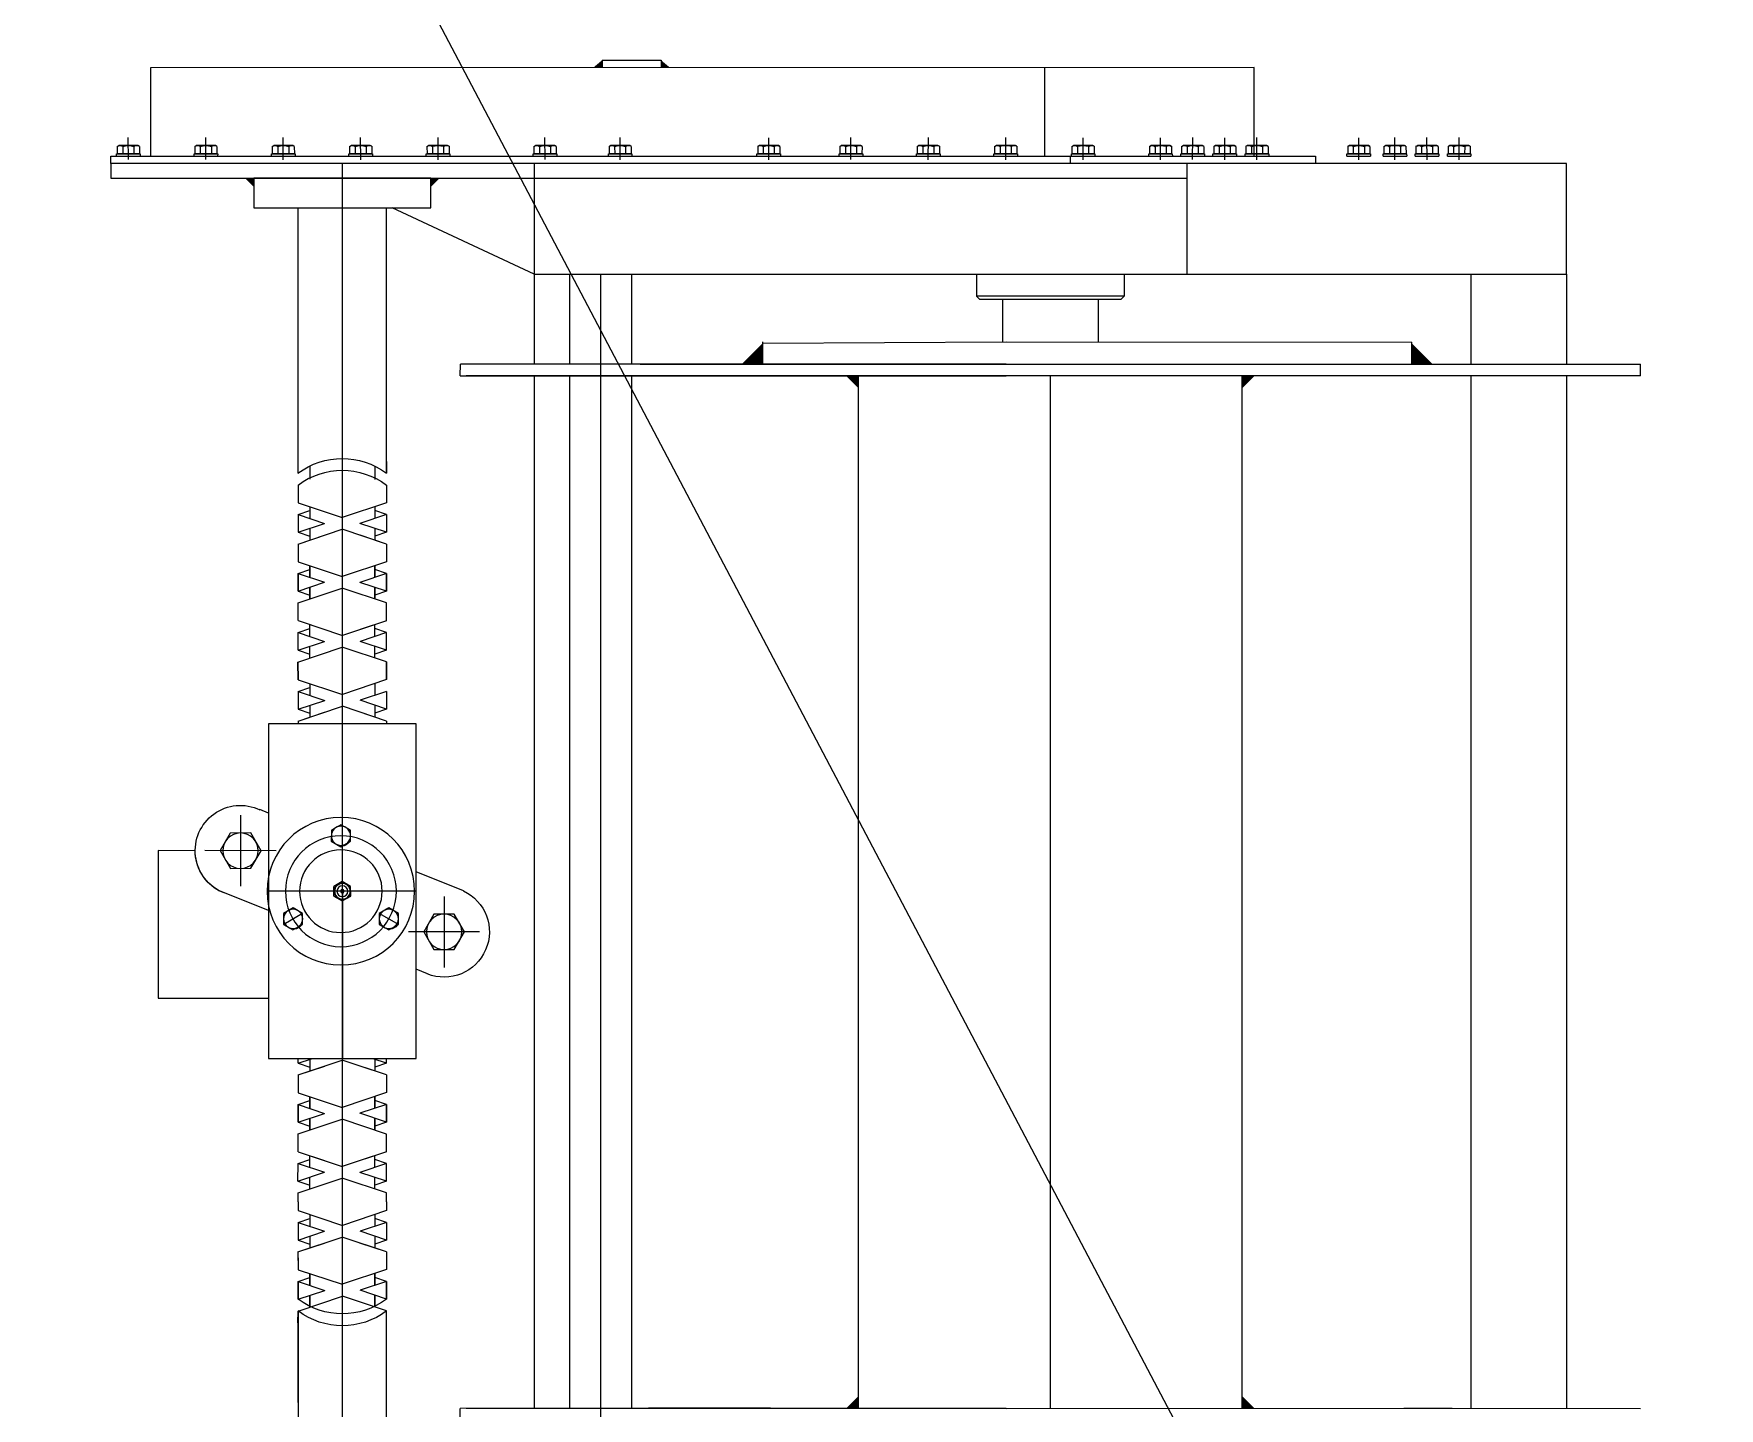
# Model space of a CAD drawing. Extents: x 1551 to 113148, y -1700 to 77018.
# Drawn here: x 20635 to 21778, y 46191 to 47123 of the extents above; entities that cross this region are included whole.
import ezdxf

# ---------------------------------------------------------------- set-up
doc = ezdxf.new("R2010")
doc.units = 0
doc.header["$LTSCALE"] = 500
doc.header["$MEASUREMENT"] = 0
doc.linetypes.add('CENTER', pattern=[3, 2.5, -0.25, 0, -0.25])
doc.layers.get('0').update_dxf_attribs({"linetype": 'CONTINUOUS'})
for name, color, linetype in [('M1CO1', 1, 'CONTINUOUS'), ('S0CE1', 7, 'CENTER'), ('S0CO1', 7, 'CONTINUOUS'), ('SAFECO1', 1, 'CONTINUOUS'), ('U0CO2', 7, 'CONTINUOUS')]:
    doc.layers.add(name, color=color, linetype=linetype)
doc.styles.add('ROMANS', font='romans', dxfattribs={"height": 100})
doc.dimstyles.get("Standard").update_dxf_attribs({"dimtxt": 2, "dimasz": 2.5, "dimexe": 1, "dimexo": 1, "dimgap": 1, "dimtad": 1, "dimdsep": 46, "dimtxsty": 'ROMANS', "dimcen": 0, "dimclrd": 1, "dimclre": 1, "dimclrt": 2, "dimadec": 0, "dimazin": 0, "dimtfac": 1, "dimtmove": 2, "dimatfit": 3, "dimfxl": 1, "dimtvp": 100, "dimtolj": 1, "dimarcsym": 0})

# ---------------------------------------------------------------- blocks, each defined once
blk = doc.blocks.new('DOT')
at = {"layer": 'SAFECO1', "color": 0, "linetype": 'ByBlock'}
blk.add_line((-0.5, 0), (-1, 0), dxfattribs=at)
at = {"layer": 'SAFECO1', "color": 0, "linetype": 'ByBlock', "const_width": 0.5}
blk.add_lwpolyline([(-0.25, 0, 1), (0.25, 0, 1)], format="xyb", close=True, dxfattribs=at)
blk = doc.blocks.new('IKON3')
blk.add_solid([(0, 0), (0, 1.41), (1.41, 0), (0, 1.41)])
blk = doc.blocks.new('sb vinsj')
at = {"layer": 'S0CE1'}
for p, q in [((103.7, -3369.8), (-76, -2370.8)), ((550.6, -3143.1), (426.7, -2454.1))]:
    blk.add_line(p, q, dxfattribs=at)
at = {"layer": 'U0CO2'}
for p, q in [((694.9, -2405.9), (820.4, -2383.3)), ((895.1, -3081.1), (771.2, -2392.2)), ((662.6, -2411.7), (694.9, -2405.9)), ((831.1, -3092.6), (707.2, -2403.7)), ((-36.9, -2418.6), (-4.5, -2598.7)), ((397.2, -2459.4), (662.6, -2411.7)), ((-63.5, -2609.3), (-95.9, -2429.2)), ((554.7, -2431.1), (678.6, -3120.1)), ((37, -2524.2), (397.2, -2459.4)), ((397.2, -2459.4), (240.1, -2487.7)), ((262.7, -3265), (121.2, -2478.6)), ((298.8, -2477.1), (422.7, -3166.1)), ((240.1, -2487.7), (158.6, -2502.4)), ((158.6, -2502.4), (33, -2524.9)), ((229.8, -3200.8), (105.9, -2511.8)), ((271.1, -3193.3), (147.2, -2504.4)), ((31.6, -2517), (33, -2524.9)), ((206.2, -3205), (82.3, -2516.1)), ((-15.5, -2537.7), (-4.5, -2598.7)), ((-15.5, -2537.7), (-4.5, -2598.7)), ((-74.5, -2548.3), (-63.5, -2609.3)), ((-74.5, -2548.3), (-63.5, -2609.3)), ((-5.9, -2590.9), (-4.5, -2598.7)), ((-65, -2601.5), (-63.5, -2609.3)), ((-4.5, -2598.7), (-32.2, -2613.9)), ((-4.5, -2598.7), (-32.2, -2613.9)), ((-10.5, -2610.6), (-11.9, -2602.8)), ((-11.9, -2602.8), (-10.5, -2610.6)), ((-63.5, -2609.3), (-32.2, -2613.9)), ((-63.5, -2609.3), (-32.2, -2613.9)), ((-53.8, -2618.4), (-55.2, -2610.6)), ((-55.2, -2610.6), (-53.8, -2618.4)), ((-3.1, -2606.6), (-19.7, -2615.7)), ((-3.1, -2606.6), (-19.7, -2615.7)), ((-0.9, -2618.4), (-19.7, -2615.7)), ((-0.9, -2618.4), (-19.7, -2615.7)), ((-0.9, -2618.4), (-3.1, -2606.6)), ((-3.1, -2606.6), (-0.9, -2618.4)), ((-62.1, -2617.2), (-43.3, -2619.9)), ((-62.1, -2617.2), (-43.3, -2619.9)), ((-60, -2629), (-62.1, -2617.2)), ((-62.1, -2617.2), (-60, -2629)), ((-60, -2629), (-43.3, -2619.9)), ((-60, -2629), (-43.3, -2619.9)), ((-58.6, -2636.9), (-30.8, -2621.8)), ((-58.6, -2636.9), (-30.8, -2621.8)), ((-51.2, -2632.9), (-52.6, -2625)), ((-52.6, -2625), (-51.2, -2632.9)), ((0.5, -2626.3), (-30.8, -2621.8)), ((0.5, -2626.3), (-30.8, -2621.8)), ((-7.9, -2625.1), (-9.3, -2617.2)), ((-9.3, -2617.2), (-7.9, -2625.1)), ((-0.9, -2618.4), (-8.3, -2622.5)), ((1.9, -2634.2), (0.5, -2626.3)), ((2.6, -2638.1), (0.5, -2626.3)), ((-60, -2629), (-51.6, -2630.2)), ((-57.2, -2644.8), (-58.6, -2636.9)), ((-56.5, -2648.7), (-58.6, -2636.9)), ((2.6, -2638.1), (-25.2, -2653.3)), ((2.6, -2638.1), (-14.1, -2647.2)), ((-56.5, -2648.7), (-25.2, -2653.3)), ((-56.5, -2648.7), (-37.7, -2651.4)), ((-46.7, -2657.8), (-48.1, -2649.9)), ((4, -2646), (-12.6, -2655.1)), ((-3.4, -2650), (-4.8, -2642.1)), ((4, -2646), (-4.3, -2644.8)), ((6.1, -2657.8), (4, -2646)), ((-55, -2656.6), (-47.6, -2652.6)), ((-55, -2656.6), (-47.6, -2652.6)), ((-55, -2656.6), (-36.3, -2659.3)), ((-52.9, -2668.4), (-55, -2656.6)), ((-52.9, -2668.4), (-36.3, -2659.3)), ((-51.5, -2676.3), (-23.7, -2661.1)), ((7.6, -2665.7), (-23.7, -2661.1)), ((6.1, -2657.8), (-12.6, -2655.1)), ((-0.8, -2664.4), (-2.2, -2656.6)), ((6.1, -2657.8), (-1.3, -2661.8)), ((-52.9, -2668.4), (-44.6, -2669.6)), ((-44.1, -2672.2), (-45.5, -2664.4)), ((8.6, -2671.6), (7.6, -2665.7)), ((8.6, -2671.6), (9.7, -2677.5)), ((-50.4, -2682.2), (-51.5, -2676.3)), ((-50.4, -2682.2), (-49.4, -2688.1)), ((9.7, -2677.5), (-18.1, -2692.6)), ((2.3, -2681.5), (3.7, -2689.4)), ((11.1, -2685.3), (2.7, -2684.1)), ((-49.4, -2688.1), (-18.1, -2692.6)), ((-48, -2696), (-40.6, -2691.9)), ((-48, -2696), (-29.2, -2698.7)), ((-48, -2696), (-45.8, -2707.8)), ((-41, -2689.3), (-39.6, -2697.2)), ((11.1, -2685.3), (-5.6, -2694.4)), ((13.2, -2697.2), (-5.6, -2694.4)), ((4.9, -2695.9), (6.3, -2703.8)), ((11.1, -2685.3), (13.2, -2697.2)), ((-45.8, -2707.8), (-29.2, -2698.7)), ((-45.8, -2707.8), (-37.5, -2709)), ((-45.8, -2707.8), (-37.5, -2709)), ((-44.4, -2715.6), (-16.7, -2700.5)), ((-44.4, -2715.6), (-27.8, -2706.6)), ((-38.4, -2703.7), (-37, -2711.6)), ((14.6, -2705), (-16.7, -2700.5)), ((14.6, -2705), (-4.1, -2702.3)), ((13.2, -2697.2), (5.8, -2701.2)), ((13.2, -2697.2), (5.8, -2701.2)), ((14.6, -2705), (16.8, -2716.8)), ((-44.4, -2715.6), (-42.3, -2727.5)), ((-43.7, -2719.6), (-42.3, -2727.5)), ((16.8, -2716.8), (-11, -2732)), ((16.8, -2716.8), (-11, -2732)), ((15.3, -2709), (16.8, -2716.8)), ((-42.3, -2727.5), (-11, -2732)), ((-42.3, -2727.5), (-11, -2732)), ((-34, -2728.7), (-32.5, -2736.5)), ((-32.5, -2736.5), (-34, -2728.7)), ((18.2, -2724.7), (1.5, -2733.8)), ((18.2, -2724.7), (1.5, -2733.8)), ((9.4, -2720.9), (10.8, -2728.7)), ((10.8, -2728.7), (9.4, -2720.9)), ((18.2, -2724.7), (9.8, -2723.5)), ((18.2, -2724.7), (20.3, -2736.5)), ((20.3, -2736.5), (18.2, -2724.7)), ((-40.9, -2735.3), (-33.5, -2731.3)), ((-40.9, -2735.3), (-22.1, -2738)), ((-40.9, -2735.3), (-38.8, -2747.1)), ((-40.9, -2735.3), (-22.1, -2738)), ((-38.8, -2747.1), (-40.9, -2735.3)), ((-38.8, -2747.1), (-22.1, -2738)), ((-38.8, -2747.1), (-22.1, -2738)), ((-37.3, -2755), (-9.6, -2739.9)), ((-37.3, -2755), (-9.6, -2739.9)), ((21.7, -2744.4), (-9.6, -2739.9)), ((21.7, -2744.4), (-9.6, -2739.9)), ((20.3, -2736.5), (1.5, -2733.8)), ((20.3, -2736.5), (1.5, -2733.8)), ((12, -2735.3), (13.4, -2743.2)), ((13.4, -2743.2), (12, -2735.3)), ((20.3, -2736.5), (12.9, -2740.6)), ((-38.8, -2747.1), (-30.4, -2748.3)), ((-31.4, -2743.1), (-29.9, -2751)), ((-29.9, -2751), (-31.4, -2743.1)), ((23.8, -2756.2), (21.7, -2744.4)), ((23.1, -2752.3), (21.7, -2744.4)), ((-35.2, -2766.8), (-37.3, -2755)), ((-35.9, -2762.9), (-37.3, -2755)), ((23.8, -2756.2), (-3.9, -2771.4)), ((23.8, -2756.2), (7.2, -2765.3)), ((17.9, -2768.1), (16.4, -2760.2)), ((25.3, -2764.1), (16.9, -2762.9)), ((25.3, -2764.1), (16.9, -2768.6)), ((25.3, -2764.1), (25.8, -2767.1)), ((-35.2, -2766.8), (-3.9, -2771.4)), ((-35.2, -2766.8), (-16.4, -2769.5)), ((-33.8, -2774.7), (-26.4, -2770.7)), ((-33.8, -2774.7), (-33.3, -2777.7)), ((-33.8, -2774.7), (-24.4, -2776.1)), ((-25.5, -2775.9), (-26.9, -2768)), ((36.4, -2995.8), (-3.7, -2772.4)), ((-119.3, -2834.8), (-45.7, -2821.6)), ((63.2, -2818.8), (56.2, -2823.2)), ((83.7, -2868.5), (75.1, -2821.1)), ((70.5, -2834.3), (84.1, -2831.8)), ((84.1, -2831.8), (93, -2842.4)), ((-101.6, -2933.3), (-119.3, -2834.8)), ((103.1, -2840.6), (55.7, -2849.1)), ((65.8, -2847.3), (70.5, -2834.3)), ((93, -2842.4), (88.3, -2855.4)), ((37, -2857.5), (42.8, -2852.7)), ((39.5, -2864), (48.7, -2856.2)), ((42.8, -2852.7), (49.8, -2855.2)), ((49.8, -2855.2), (51.1, -2862.6)), ((74.7, -2857.9), (65.8, -2847.3)), ((88.3, -2855.4), (74.7, -2857.9)), ((-26.9, -2869), (-21.2, -2864.2)), ((-21.2, -2864.2), (-14.1, -2866.7)), ((-14.1, -2866.7), (-12.8, -2874.1)), ((38.3, -2864.9), (37, -2857.5)), ((45.4, -2867.5), (38.3, -2864.9)), ((51.1, -2862.6), (45.4, -2867.5)), ((65.6, -2875.3), (-32.9, -2893)), ((-25.6, -2876.4), (-26.9, -2869)), ((-18.5, -2879), (-25.6, -2876.4)), ((-14.2, -2873.6), (-25.5, -2869.5)), ((-12.8, -2874.1), (-18.5, -2879)), ((10.2, -2881.9), (15.2, -2877.7)), ((15.2, -2877.7), (21.4, -2879.9)), ((97.2, -2869.9), (67.9, -2888.2)), ((-35.2, -2880.1), (-64.5, -2898.4)), ((10.2, -2881.9), (11.3, -2888.4)), ((17.5, -2890.6), (11.3, -2888.4)), ((22.5, -2886.3), (17.5, -2890.6)), ((21.4, -2879.9), (22.5, -2886.3)), ((-42.4, -2947.1), (-50.9, -2899.7)), ((-60.3, -2925.9), (-55.6, -2912.8)), ((-55.6, -2912.8), (-42, -2910.4)), ((-42, -2910.4), (-33, -2920.9)), ((-23, -2919.1), (-70.4, -2927.7)), ((-33, -2920.9), (-37.7, -2934)), ((15, -2918.8), (20.8, -2913.9)), ((16.4, -2926.2), (15, -2918.8)), ((20.8, -2913.9), (27.8, -2916.5)), ((29.2, -2923.9), (23.4, -2928.7)), ((27.8, -2916.5), (29.2, -2923.9)), ((-76.9, -2928.8), (-101.6, -2933.3)), ((-51.4, -2936.4), (-60.3, -2925.9)), ((-37.7, -2934), (-51.4, -2936.4)), ((23.4, -2928.7), (16.4, -2926.2)), ((-23.5, -2945.1), (-28.9, -2948.5)), ((66.3, -2992.4), (38.6, -3007.6)), ((66.3, -2992.4), (49.7, -3001.5)), ((66.3, -2992.4), (66, -2990.5)), ((7.3, -3003), (6.9, -3001.1)), ((7.3, -3003), (26, -3005.8)), ((7.3, -3003), (38.6, -3007.6)), ((17, -3012.1), (15.6, -3004.2)), ((67.7, -3000.3), (51.1, -3009.4)), ((60.3, -3004.3), (58.9, -2996.5)), ((67.7, -3000.3), (59.4, -2999.1)), ((69.9, -3012.1), (67.7, -3000.3)), ((8.7, -3010.9), (16.1, -3006.9)), ((8.7, -3010.9), (16.1, -3006.9)), ((8.7, -3010.9), (27.5, -3013.6)), ((10.8, -3022.7), (8.7, -3010.9)), ((10.8, -3022.7), (27.5, -3013.6)), ((12.2, -3030.6), (40, -3015.4)), ((71.3, -3020), (40, -3015.4)), ((69.9, -3012.1), (51.1, -3009.4)), ((62.9, -3018.8), (61.5, -3010.9)), ((10.8, -3022.7), (19.1, -3023.9)), ((19.6, -3026.6), (18.2, -3018.7)), ((73.4, -3031.8), (71.3, -3020)), ((71.3, -3020), (73.4, -3031.8)), ((14.3, -3042.4), (12.2, -3030.6)), ((12.2, -3030.6), (14.3, -3042.4)), ((73.4, -3031.8), (45.6, -3046.9)), ((66, -3035.8), (67.4, -3043.7)), ((74.8, -3039.7), (66.5, -3038.4)), ((14.3, -3042.4), (45.6, -3046.9)), ((15.8, -3050.3), (23.2, -3046.2)), ((15.8, -3050.3), (34.5, -3053)), ((15.8, -3050.3), (17.9, -3062.1)), ((22.7, -3043.6), (24.1, -3051.5)), ((74.8, -3039.7), (58.2, -3048.7)), ((76.9, -3051.5), (58.2, -3048.7)), ((68.6, -3050.3), (70, -3058.1)), ((74.8, -3039.7), (76.9, -3051.5)), ((17.9, -3062.1), (34.5, -3053)), ((17.9, -3062.1), (26.2, -3063.3)), ((17.9, -3062.1), (26.2, -3063.3)), ((19.3, -3070), (47.1, -3054.8)), ((19.3, -3070), (36, -3060.9)), ((25.3, -3058), (26.7, -3065.9)), ((78.3, -3059.3), (47.1, -3054.8)), ((78.3, -3059.3), (59.6, -3056.6)), ((76.9, -3051.5), (69.5, -3055.5)), ((76.9, -3051.5), (69.5, -3055.5)), ((78.3, -3059.3), (80.5, -3071.2)), ((19.3, -3070), (21.4, -3081.8)), ((80.5, -3071.2), (52.7, -3086.3)), ((80.5, -3071.2), (52.7, -3086.3)), ((79.1, -3063.3), (80.5, -3071.2)), ((944.3, -3072.3), (521.1, -3148.4)), ((944.3, -3072.3), (945.7, -3080.2)), ((20, -3073.9), (21.4, -3081.8)), ((21.4, -3081.8), (52.7, -3086.3)), ((21.4, -3081.8), (52.7, -3086.3)), ((31.2, -3090.9), (29.8, -3083)), ((29.8, -3083), (31.2, -3090.9)), ((81.9, -3079), (65.2, -3088.1)), ((81.9, -3079), (65.2, -3088.1)), ((74.5, -3083.1), (73.1, -3075.2)), ((73.1, -3075.2), (74.5, -3083.1)), ((81.9, -3079), (73.5, -3077.8)), ((84, -3090.8), (81.9, -3079)), ((81.9, -3079), (84, -3090.8)), ((522.5, -3156.3), (945.7, -3080.2)), ((22.8, -3089.6), (30.2, -3085.6)), ((22.8, -3089.6), (41.6, -3092.4)), ((25, -3101.5), (22.8, -3089.6)), ((22.8, -3089.6), (41.6, -3092.4)), ((22.8, -3089.6), (25, -3101.5)), ((25, -3101.5), (41.6, -3092.4)), ((25, -3101.5), (41.6, -3092.4)), ((26.4, -3109.3), (54.1, -3094.2)), ((26.4, -3109.3), (54.1, -3094.2)), ((85.4, -3098.7), (54.1, -3094.2)), ((85.4, -3098.7), (54.1, -3094.2)), ((84, -3090.8), (65.2, -3088.1)), ((84, -3090.8), (65.2, -3088.1)), ((77.1, -3097.5), (75.7, -3089.6)), ((75.7, -3089.6), (77.1, -3097.5)), ((84, -3090.8), (76.6, -3094.9)), ((907.3, -3149), (896.5, -3089)), ((25, -3101.5), (33.3, -3102.7)), ((33.8, -3105.3), (32.4, -3097.4)), ((32.4, -3097.4), (33.8, -3105.3)), ((87.6, -3110.5), (85.4, -3098.7)), ((86.8, -3106.6), (85.4, -3098.7)), ((793.2, -3107.6), (795.8, -3122.3)), ((843.3, -3160.5), (832.5, -3100.5)), ((28.5, -3121.1), (26.4, -3109.3)), ((27.8, -3117.2), (26.4, -3109.3)), ((87.6, -3110.5), (59.8, -3125.7)), ((87.6, -3110.5), (70.9, -3119.6)), ((89, -3118.4), (72.3, -3127.5)), ((81.6, -3122.4), (80.2, -3114.6)), ((89, -3118.4), (80.6, -3117.2)), ((91.1, -3130.2), (89, -3118.4)), ((28.5, -3121.1), (59.8, -3125.7)), ((28.5, -3121.1), (47.3, -3123.9)), ((29.9, -3129), (37.3, -3125)), ((29.9, -3129), (48.7, -3131.7)), ((32, -3140.8), (29.9, -3129)), ((38.3, -3130.2), (36.8, -3122.3)), ((91.1, -3130.2), (72.3, -3127.5)), ((84.2, -3136.9), (82.7, -3129)), ((91.1, -3130.2), (83.7, -3134.2)), ((525.2, -3171), (795.8, -3122.3)), ((32, -3140.8), (48.7, -3131.7)), ((32, -3140.8), (40.4, -3142)), ((33.5, -3148.7), (61.2, -3133.5)), ((40.9, -3144.7), (39.4, -3136.8)), ((92.5, -3138.1), (61.2, -3133.5)), ((94.6, -3149.9), (92.5, -3138.1)), ((35.6, -3160.5), (33.5, -3148.7)), ((156.9, -3213.9), (521.1, -3148.4)), ((521.1, -3148.4), (160.9, -3213.2)), ((218.4, -3272.9), (907.3, -3149)), ((907.3, -3149), (920.6, -3222.9)), ((45.7, -3171.8), (44.1, -3162.9)), ((89, -3164), (87.4, -3155.1)), ((97.5, -3165.6), (96, -3157.8)), ((97.5, -3165.6), (96, -3157.8)), ((96, -3157.8), (127.9, -3334.9)), ((522.5, -3156.3), (158.4, -3221.7)), ((278.4, -3200.2), (522.5, -3156.3)), ((591.8, -3188.5), (586.7, -3160)), ((37, -3168.4), (68.9, -3345.5)), ((37, -3168.4), (59.6, -3294.3)), ((362.6, -3199.4), (525.2, -3171)), ((527.8, -3200), (522.7, -3171.5)), ((360.1, -3185.5), (362.8, -3200.2)), ((527.8, -3200), (607.1, -3185.8)), ((609.4, -3187.4), (530.7, -3201.5)), ((609.4, -3187.4), (607.1, -3185.8)), ((612, -3202.1), (609.4, -3187.4)), ((654.2, -3194.6), (667.4, -3268.4)), ((242, -3268.7), (231.2, -3208.6)), ((283.3, -3261.3), (272.5, -3201.2)), ((530.7, -3201.5), (511, -3205.1)), ((512.6, -3202.7), (511, -3205.1)), ((513.6, -3219.8), (511, -3205.1)), ((512.6, -3202.7), (530.3, -3199.6)), ((156.9, -3213.9), (158.4, -3221.7)), ((218.4, -3272.9), (207.6, -3212.9)), ((920.6, -3222.9), (231.6, -3346.7)), ((820.4, -3245.9), (836.2, -3243.1)), ((820.7, -3247.5), (836.5, -3244.7)), ((836, -3244.8), (821.2, -3247.4)), ((827.9, -3242.1), (830.5, -3256.9)), ((836.9, -3249.7), (836, -3244.8)), ((836.5, -3244.7), (836.2, -3243.1)), ((841.9, -3242.1), (857.6, -3239.3)), ((841.9, -3242.1), (842.2, -3243.7)), ((842.2, -3243.7), (857.9, -3240.8)), ((857.4, -3240.9), (842.6, -3243.6)), ((843.5, -3248.5), (842.6, -3243.6)), ((847.2, -3247.9), (846.3, -3242.9)), ((849.3, -3238.3), (852, -3253)), ((854.6, -3246.5), (853.7, -3241.6)), ((858.3, -3245.9), (857.4, -3240.9)), ((857.9, -3240.8), (857.6, -3239.3)), ((753.1, -3253), (-50.8, -3397.5)), ((753.9, -3257.9), (753.1, -3253)), ((774.9, -3254.1), (790.7, -3251.3)), ((774.9, -3254.1), (775.2, -3255.7)), ((775.2, -3255.7), (791, -3252.9)), ((790.5, -3253), (775.7, -3255.6)), ((776.6, -3260.6), (775.7, -3255.6)), ((780.3, -3259.9), (779.4, -3254.9)), ((782.4, -3250.3), (785, -3265)), ((787.7, -3258.6), (786.8, -3253.6)), ((791.4, -3257.9), (790.5, -3253)), ((791, -3252.9), (790.7, -3251.3)), ((799, -3249.8), (814.8, -3247)), ((799, -3249.8), (799.3, -3251.4)), ((799.3, -3251.4), (815, -3248.5)), ((814.6, -3248.6), (799.8, -3251.3)), ((800.7, -3256.2), (799.8, -3251.3)), ((800.7, -3256.2), (801.8, -3256.6)), ((814.6, -3254.3), (801.8, -3256.6)), ((804.4, -3255.6), (803.5, -3250.6)), ((806.5, -3246), (809.1, -3260.7)), ((811.8, -3254.2), (810.9, -3249.3)), ((815.4, -3253.6), (814.6, -3248.6)), ((815.4, -3253.6), (814.6, -3254.3)), ((815, -3248.5), (814.8, -3247)), ((820.4, -3245.9), (820.7, -3247.5)), ((822.1, -3252.4), (821.2, -3247.4)), ((822.1, -3252.4), (823.2, -3252.8)), ((836, -3250.5), (823.2, -3252.8)), ((825.8, -3251.7), (824.9, -3246.8)), ((833.2, -3250.4), (832.3, -3245.4)), ((836.9, -3249.7), (836, -3250.5)), ((843.5, -3248.5), (844.6, -3248.9)), ((857.4, -3246.6), (844.6, -3248.9)), ((858.3, -3245.9), (857.4, -3246.6)), ((-52.6, -3387.7), (665.7, -3258.5)), ((-49.9, -3402.5), (753.9, -3257.9)), ((262.7, -3265), (283.3, -3261.3)), ((685.5, -3270.2), (701.2, -3267.4)), ((692.9, -3266.4), (695.6, -3281.1)), ((701.5, -3269), (701.2, -3267.4)), ((706.9, -3266.4), (722.7, -3263.5)), ((706.9, -3266.4), (707.2, -3267.9)), ((707.2, -3267.9), (723, -3265.1)), ((722.5, -3265.2), (707.7, -3267.8)), ((708.6, -3272.8), (707.7, -3267.8)), ((712.3, -3272.1), (711.4, -3267.2)), ((713.1, -3265.3), (723.7, -3324.3)), ((714.4, -3262.5), (717, -3277.3)), ((719.7, -3270.8), (718.8, -3265.9)), ((723.4, -3270.1), (722.5, -3265.2)), ((723, -3265.1), (722.7, -3263.5)), ((776.6, -3260.6), (777.7, -3260.9)), ((790.5, -3258.6), (777.7, -3260.9)), ((791.4, -3257.9), (790.5, -3258.6)), ((218.4, -3272.9), (131.7, -3334.2)), ((231.6, -3346.7), (218.4, -3272.9)), ((642.6, -3277.9), (658.4, -3275.1)), ((642.6, -3277.9), (642.9, -3279.5)), ((642.9, -3279.5), (658.6, -3276.7)), ((658.2, -3276.8), (643.4, -3279.4)), ((644.3, -3284.3), (643.4, -3279.4)), ((648, -3283.7), (647.1, -3278.7)), ((650.1, -3274.1), (652.7, -3288.8)), ((655.4, -3282.4), (654.5, -3277.4)), ((659.1, -3281.7), (658.2, -3276.8)), ((658.6, -3276.7), (658.4, -3275.1)), ((664.1, -3274.1), (679.8, -3271.2)), ((664.1, -3274.1), (664.3, -3275.6)), ((664.3, -3275.6), (680.1, -3272.8)), ((679.6, -3272.9), (664.8, -3275.6)), ((665.7, -3280.5), (664.8, -3275.6)), ((679.6, -3278.6), (666.8, -3280.9)), ((669.4, -3279.8), (668.5, -3274.9)), ((671.5, -3270.3), (674.2, -3285)), ((676.8, -3278.5), (675.9, -3273.6)), ((680.5, -3277.8), (679.6, -3272.9)), ((680.5, -3277.8), (679.6, -3278.6)), ((680.1, -3272.8), (679.8, -3271.2)), ((685.5, -3270.2), (685.8, -3271.8)), ((685.8, -3271.8), (701.5, -3269)), ((701, -3269), (686.3, -3271.7)), ((687.2, -3276.6), (686.3, -3271.7)), ((687.2, -3276.6), (688.2, -3277)), ((701, -3274.7), (688.2, -3277)), ((690.8, -3276), (690, -3271)), ((698.2, -3274.6), (697.3, -3269.7)), ((701.9, -3274), (701, -3269)), ((701.9, -3274), (701, -3274.7)), ((708.6, -3272.8), (709.7, -3273.2)), ((722.5, -3270.9), (709.7, -3273.2)), ((723.4, -3270.1), (722.5, -3270.9)), ((583.6, -3349.5), (573, -3290.4)), ((589.6, -3282.4), (590.5, -3287.3)), ((591, -3287.2), (606.7, -3284.4)), ((591, -3287.2), (591.3, -3288.8)), ((591.3, -3288.8), (607, -3286)), ((606.5, -3286), (591.7, -3288.7)), ((592.6, -3293.6), (591.7, -3288.7)), ((596.3, -3293), (595.4, -3288)), ((598.4, -3283.4), (601.1, -3298.1)), ((603.7, -3291.6), (602.8, -3286.7)), ((607.4, -3291), (606.5, -3286)), ((607, -3286), (606.7, -3284.4)), ((644.3, -3284.3), (645.4, -3284.7)), ((658.2, -3282.4), (645.4, -3284.7)), ((659.1, -3281.7), (658.2, -3282.4)), ((665.7, -3280.5), (666.8, -3280.9)), ((495.1, -3302), (497.8, -3316.7)), ((539.3, -3296.5), (555.1, -3293.7)), ((539.3, -3296.5), (539.6, -3298.1)), ((539.6, -3298.1), (555.4, -3295.2)), ((554.9, -3295.3), (540.1, -3298)), ((541, -3302.9), (540.1, -3298)), ((554.9, -3301), (542.1, -3303.3)), ((544.7, -3302.3), (543.8, -3297.3)), ((546.8, -3292.7), (549.4, -3307.4)), ((552.1, -3300.9), (551.2, -3296)), ((555.8, -3300.3), (554.9, -3295.3)), ((555.8, -3300.3), (554.9, -3301)), ((555.4, -3295.2), (555.1, -3293.7)), ((592.6, -3293.6), (593.7, -3294)), ((606.5, -3291.7), (593.7, -3294)), ((607.4, -3291), (606.5, -3291.7)), ((436.1, -3315.1), (451.8, -3312.2)), ((443.5, -3311.3), (446.1, -3326)), ((452.1, -3313.8), (451.8, -3312.2)), ((487.7, -3305.8), (503.4, -3302.9)), ((487.7, -3305.8), (488, -3307.4)), ((488, -3307.4), (503.7, -3304.5)), ((503.2, -3304.6), (488.5, -3307.3)), ((489.3, -3312.2), (488.5, -3307.3)), ((489.3, -3312.2), (490.4, -3312.6)), ((503.2, -3310.3), (490.4, -3312.6)), ((493, -3311.5), (492.2, -3306.6)), ((500.4, -3310.2), (499.5, -3305.3)), ((504.1, -3309.6), (503.2, -3304.6)), ((504.1, -3309.6), (503.2, -3310.3)), ((503.7, -3304.5), (503.4, -3302.9)), ((541, -3302.9), (542.1, -3303.3)), ((723.7, -3324.3), (-12.8, -3456.7)), ((381.2, -3324.9), (397, -3322.1)), ((381.2, -3324.9), (381.5, -3326.5)), ((381.5, -3326.5), (397.2, -3323.7)), ((396.8, -3323.8), (382, -3326.4)), ((388.7, -3321.1), (391.3, -3335.8)), ((394, -3329.4), (393.1, -3324.4)), ((397.6, -3328.7), (396.8, -3323.8)), ((397.2, -3323.7), (397, -3322.1)), ((436.1, -3315.1), (436.3, -3316.6)), ((436.3, -3316.6), (452.1, -3313.8)), ((451.6, -3313.9), (436.8, -3316.6)), ((437.7, -3321.5), (436.8, -3316.6)), ((437.7, -3321.5), (438.8, -3321.9)), ((451.6, -3319.6), (438.8, -3321.9)), ((441.4, -3320.8), (440.5, -3315.9)), ((448.8, -3319.5), (447.9, -3314.6)), ((452.5, -3318.8), (451.6, -3313.9)), ((452.5, -3318.8), (451.6, -3319.6)), ((39.3, -3350.8), (157.4, -3329.6)), ((157.4, -3329.6), (161, -3349.3)), ((382.9, -3331.4), (382, -3326.4)), ((382.9, -3331.4), (384, -3331.8)), ((396.8, -3329.5), (384, -3331.8)), ((386.6, -3330.7), (385.7, -3325.8)), ((397.6, -3328.7), (396.8, -3329.5)), ((231.6, -3346.7), (-50.8, -3397.5)), ((239.4, -3348), (242, -3362.7)), ((282.1, -3342.8), (297.8, -3339.9)), ((282.1, -3342.8), (282.4, -3344.3)), ((282.4, -3344.3), (298.1, -3341.5)), ((297.6, -3341.6), (282.9, -3344.2)), ((283.7, -3349.2), (282.9, -3344.2)), ((297.6, -3347.3), (284.8, -3349.6)), ((287.4, -3348.5), (286.6, -3343.6)), ((289.5, -3338.9), (292.2, -3353.7)), ((294.8, -3347.2), (293.9, -3342.2)), ((298.5, -3346.5), (297.6, -3341.6)), ((298.5, -3346.5), (297.6, -3347.3)), ((298.1, -3341.5), (297.8, -3339.9)), ((42.9, -3370.5), (39.3, -3350.8)), ((161, -3349.3), (42.9, -3370.5)), ((231.9, -3351.8), (247.7, -3348.9)), ((231.9, -3351.8), (232.2, -3353.4)), ((232.2, -3353.4), (247.9, -3350.5)), ((247.5, -3350.6), (232.7, -3353.3)), ((233.6, -3358.2), (232.7, -3353.3)), ((233.6, -3358.2), (234.7, -3358.6)), ((247.5, -3356.3), (234.7, -3358.6)), ((237.3, -3357.5), (236.4, -3352.6)), ((244.7, -3356.2), (243.8, -3351.3)), ((248.4, -3355.5), (247.5, -3350.6)), ((248.4, -3355.5), (247.5, -3356.3)), ((247.9, -3350.5), (247.7, -3348.9)), ((283.7, -3349.2), (284.8, -3349.6)), ((116.4, -3370.1), (119, -3384.8)), ((160.6, -3364.6), (176.3, -3361.8)), ((160.6, -3364.6), (160.9, -3366.2)), ((160.9, -3366.2), (176.6, -3363.3)), ((176.1, -3363.4), (161.4, -3366.1)), ((162.2, -3371), (161.4, -3366.1)), ((176.1, -3369.1), (163.3, -3371.4)), ((165.9, -3370.4), (165.1, -3365.4)), ((168, -3360.8), (170.7, -3375.5)), ((173.3, -3369), (172.4, -3364.1)), ((177, -3368.4), (176.1, -3363.4)), ((177, -3368.4), (176.1, -3369.1)), ((176.6, -3363.3), (176.3, -3361.8)), ((57.3, -3383.2), (73.1, -3380.3)), ((57.6, -3384.8), (73.3, -3381.9)), ((72.9, -3382), (58.1, -3384.7)), ((64.7, -3379.4), (67.4, -3394.1)), ((73.7, -3386.9), (72.9, -3382)), ((73.3, -3381.9), (73.1, -3380.3)), ((108.9, -3373.9), (124.7, -3371.1)), ((108.9, -3373.9), (109.2, -3375.5)), ((109.2, -3375.5), (125, -3372.6)), ((124.5, -3372.7), (109.7, -3375.4)), ((110.6, -3380.3), (109.7, -3375.4)), ((110.6, -3380.3), (111.7, -3380.7)), ((124.5, -3378.4), (111.7, -3380.7)), ((114.3, -3379.7), (113.4, -3374.7)), ((121.7, -3378.3), (120.8, -3373.4)), ((125.4, -3377.7), (124.5, -3372.7)), ((125.4, -3377.7), (124.5, -3378.4)), ((125, -3372.6), (124.7, -3371.1)), ((162.2, -3371), (163.3, -3371.4)), ((-50.8, -3397.5), (-52.6, -3387.7)), ((5.7, -3392.5), (21.4, -3389.6)), ((5.7, -3392.5), (5.9, -3394)), ((5.9, -3394), (21.7, -3391.2)), ((21.2, -3391.3), (6.4, -3394)), ((11, -3398.2), (10.1, -3393.3)), ((13.1, -3388.7), (15.8, -3403.4)), ((18.4, -3396.9), (17.5, -3392)), ((22.1, -3396.2), (21.2, -3391.3)), ((21.7, -3391.2), (21.4, -3389.6)), ((57.3, -3383.2), (57.6, -3384.8)), ((59, -3389.6), (58.1, -3384.7)), ((59, -3389.6), (60.1, -3390)), ((72.9, -3387.7), (60.1, -3390)), ((62.7, -3388.9), (61.8, -3384)), ((70, -3387.6), (69.2, -3382.7)), ((73.7, -3386.9), (72.9, -3387.7)), ((-50.8, -3397.5), (-49.9, -3402.5)), ((-46.1, -3401.8), (-30.3, -3398.9)), ((-46.1, -3401.8), (-45.8, -3403.3)), ((-45.8, -3403.3), (-30, -3400.5)), ((-30.5, -3400.6), (-45.3, -3403.3)), ((-44.4, -3408.2), (-45.3, -3403.3)), ((-40.7, -3407.5), (-41.6, -3402.6)), ((-38.6, -3398), (-36, -3412.7)), ((-33.3, -3406.2), (-34.2, -3401.3)), ((-29.6, -3405.5), (-30.5, -3400.6)), ((-30, -3400.5), (-30.3, -3398.9)), ((-12.8, -3456.7), (-23.4, -3397.7)), ((7.3, -3398.9), (6.4, -3394)), ((7.3, -3398.9), (8.4, -3399.3)), ((21.2, -3397), (8.4, -3399.3)), ((22.1, -3396.2), (21.2, -3397)), ((289.4, -3407.5), (288.5, -3402.6)), ((289.4, -3407.5), (328.8, -3400.4)), ((328.8, -3400.4), (327.9, -3395.5)), ((-44.4, -3408.2), (-43.3, -3408.6)), ((-30.5, -3406.3), (-43.3, -3408.6)), ((-29.6, -3405.5), (-30.5, -3406.3))]:
    blk.add_line(p, q, dxfattribs=at)
blk.add_lwpolyline([(-12.8, -3004.7), (-52.9, -2781.3), (45.5, -2763.6), (85.7, -2987)], close=True, dxfattribs=at)
for centre, radius in [((79.4, -2844.8), 12), ((15.4, -2884.3), 50), ((15.4, -2884.3), 37.6), ((15.4, -2884.3), 28), ((44.1, -2860.1), 6.5), ((-19.8, -2871.6), 6.5), ((16.4, -2884.1), 5.69), ((16.4, -2884.1), 5.28), ((16.4, -2884.1), 3.66), ((16.4, -2884.1), 1.22), ((-46.7, -2923.4), 12), ((22.1, -2921.3), 6.5)]:
    blk.add_circle(centre, radius, dxfattribs=at)
for centre, radius, start, end in [((-26.9, -2643.4), 50, 63.3247, 137.0645), ((-25.5, -2651.3), 50, 63.3247, 137.0645), ((79.4, -2844.8), 30.7, 305.3838, 121.9299), ((44.1, -2860.1), 7.09, 46.6381, 93.751), ((-19.8, -2871.6), 7.09, 46.6381, 93.751), ((-46.7, -2923.4), 30.7, 121.9299, 305.3822), ((-46.4, -2923.4), 31, 128.0728, 190.1946), ((22.1, -2921.3), 7.09, 46.6381, 93.751), ((58, -3115.8), 50, 243.3247, 317.0645), ((59.4, -3123.7), 50, 243.3247, 317.0645), ((802, -3253.2), 3.32, 254.6414, 314.6414), ((806, -3243.3), 12.4, 262.5821, 297.807), ((813.1, -3251.2), 3.32, 245.7477, 305.7477), ((823.5, -3249.3), 3.32, 254.6414, 314.6414), ((827.4, -3239.4), 12.4, 262.5821, 297.807), ((834.5, -3247.4), 3.32, 245.7477, 305.7477), ((844.9, -3245.5), 3.32, 254.6414, 314.6414), ((848.8, -3235.5), 12.4, 262.5821, 297.807), ((856, -3243.5), 3.32, 245.7477, 305.7477), ((778, -3257.5), 3.32, 254.6414, 314.6414), ((781.9, -3247.6), 12.4, 262.5821, 297.807), ((789, -3255.5), 3.32, 245.7477, 305.7477), ((671, -3267.5), 12.4, 262.5821, 297.807), ((678.2, -3275.5), 3.32, 245.7477, 305.7477), ((688.5, -3273.6), 3.32, 254.6414, 314.6414), ((692.4, -3263.7), 12.4, 262.5821, 297.807), ((699.6, -3271.6), 3.32, 245.7477, 305.7477), ((709.9, -3269.8), 3.32, 254.6414, 314.6414), ((713.9, -3259.8), 12.4, 262.5821, 297.807), ((721, -3267.8), 3.32, 245.7477, 305.7477), ((645.6, -3281.3), 3.32, 254.6414, 314.6414), ((649.6, -3271.4), 12.4, 262.5821, 297.807), ((656.7, -3279.3), 3.32, 245.7477, 305.7477), ((667.1, -3277.5), 3.32, 254.6414, 314.6414), ((542.4, -3299.9), 3.32, 254.6414, 314.6414), ((546.3, -3290), 12.4, 262.5821, 297.807), ((553.4, -3297.9), 3.32, 245.7477, 305.7477), ((594, -3290.6), 3.32, 254.6414, 314.6414), ((597.9, -3280.7), 12.4, 262.5821, 297.807), ((605.1, -3288.6), 3.32, 245.7477, 305.7477), ((490.7, -3309.2), 3.32, 254.6414, 314.6414), ((494.6, -3299.2), 12.4, 262.5821, 297.807), ((501.8, -3307.2), 3.32, 245.7477, 305.7477), ((439.1, -3318.5), 3.32, 254.6414, 314.6414), ((443, -3308.5), 12.4, 262.5821, 297.807), ((450.2, -3316.5), 3.32, 245.7477, 305.7477), ((384.2, -3328.3), 3.32, 254.6414, 314.6414), ((388.2, -3318.4), 12.4, 262.5821, 297.807), ((395.3, -3326.3), 3.32, 245.7477, 305.7477), ((289, -3336.2), 12.4, 262.5821, 297.807), ((296.2, -3344.2), 3.32, 245.7477, 305.7477), ((234.9, -3355.2), 3.32, 254.6414, 314.6414), ((238.9, -3345.2), 12.4, 262.5821, 297.807), ((246, -3353.2), 3.32, 245.7477, 305.7477), ((285.1, -3346.2), 3.32, 254.6414, 314.6414), ((163.6, -3368), 3.32, 254.6414, 314.6414), ((167.5, -3358.1), 12.4, 262.5821, 297.807), ((174.7, -3366), 3.32, 245.7477, 305.7477), ((112, -3377.3), 3.32, 254.6414, 314.6414), ((115.9, -3367.3), 12.4, 262.5821, 297.807), ((123.1, -3375.3), 3.32, 245.7477, 305.7477), ((60.3, -3386.6), 3.32, 254.6414, 314.6414), ((64.3, -3376.6), 12.4, 262.5821, 297.807), ((71.4, -3384.6), 3.32, 245.7477, 305.7477), ((8.7, -3395.9), 3.32, 254.6414, 314.6414), ((12.6, -3385.9), 12.4, 262.5821, 297.807), ((19.8, -3393.9), 3.32, 245.7477, 305.7477), ((-43.1, -3405.2), 3.32, 254.6414, 314.6414), ((-39.1, -3395.2), 12.4, 262.5821, 297.807), ((-32, -3403.2), 3.32, 245.7477, 305.7477)]:
    blk.add_arc(centre, radius, start, end, dxfattribs=at)
for points in [[(793.2, -3107.6), (807.1, -3105.1), (795.7, -3121.5), (807.1, -3105.1)], [(678.6, -3120.1), (677.1, -3111.7), (686.9, -3118.6), (677.1, -3111.7)], [(422.7, -3166.1), (421.2, -3157.7), (414.3, -3167.6), (421.2, -3157.7)], [(360.1, -3185.5), (346.2, -3188), (362.6, -3199.4), (346.2, -3188)], [(161, -3349.3), (159.9, -3343.4), (166.9, -3348.2)], [(42.9, -3370.5), (41.8, -3364.6), (37, -3371.6)], [(288.5, -3402.6), (282.6, -3403.6), (289.4, -3407.5)], [(327.9, -3395.5), (328.8, -3400.4), (333.8, -3394.4)]]:
    blk.add_solid(points, dxfattribs=at)
at = {"layer": 'U0CO2', "xscale": 5.999999999998644, "yscale": 5.999999999998644, "zscale": 5.999999999998644, "rotation": 280.1945710878722}
blk.add_blockref('IKON3', (554.7, -2431.1), dxfattribs=at)
at = {"layer": 'U0CO2', "extrusion": (0, 0, -1), "xscale": 5.999999999998644, "yscale": 5.999999999998644, "zscale": -6, "rotation": 259.8054289121278}
blk.add_blockref('IKON3', (-298.8, -2477.1), dxfattribs=at)

msp = doc.modelspace()

# ---------------------------------------------------------------- block references
at = {"layer": 'S0CO1', "xscale": -1, "rotation": 190.1945710878433}
msp.add_blockref('sb vinsj', (21338.675, 43699.817), dxfattribs=at)

# ---------------------------------------------------------------- leaders
at = {"layer": 'M1CO1', "linetype": 'Continuous'}
for points, override in [([(22679.147, 43768.705), (19406.93, 49985.298)], {"dimasz": 250, "dimgap": 1, "dimtad": 0, "dimldrblk": 'DOT'}), ([(22685.996, 45636.746), (21544.273, 49929.06)], {"dimasz": 250, "dimgap": 100, "dimtad": 0, "dimldrblk": 'DOT'})]:
    msp.add_leader(points, dimstyle='Standard', override=override, dxfattribs=at)

doc.saveas('drawing.dxf')
